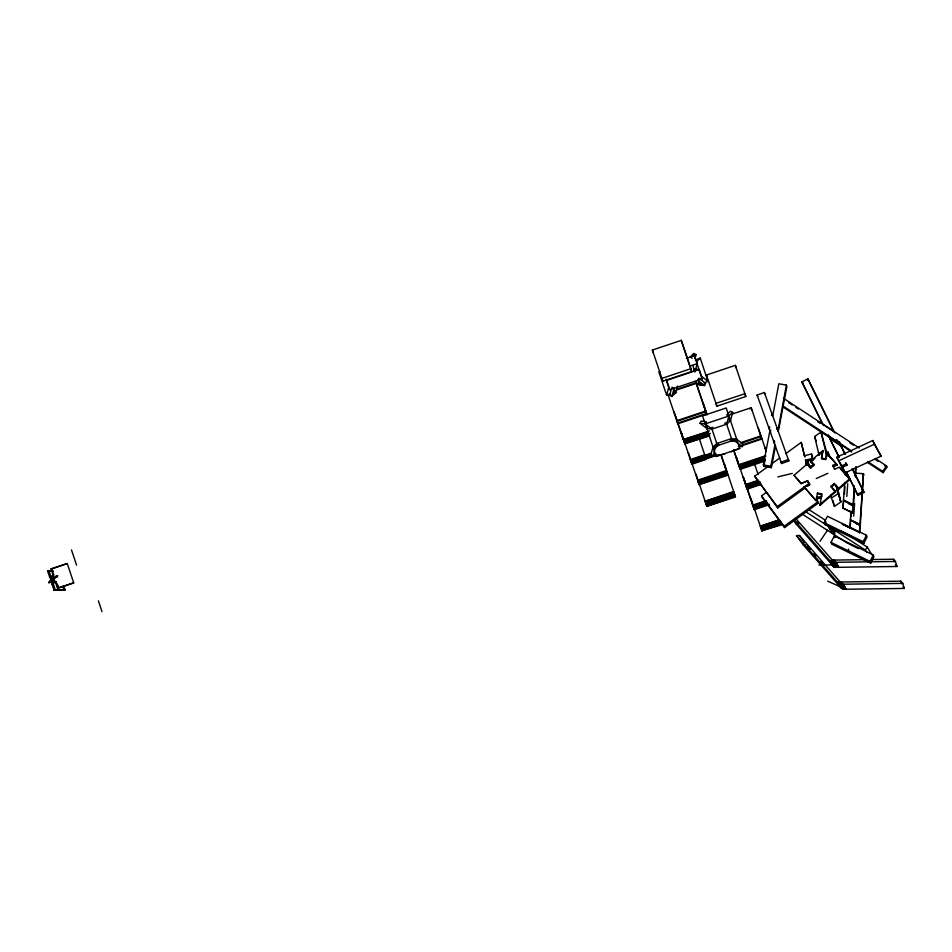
<?xml version="1.0" encoding="UTF-8"?>
<svg xmlns="http://www.w3.org/2000/svg" width="952" height="952" viewBox="0 0 952 952"><rect width="100%" height="100%" fill="white"/><g stroke="black" fill="none" stroke-linecap="round" stroke-linejoin="round"><path stroke-width="1.43" d="M854.289 485.841L852.564 512.926L842.984 508.047L844.698 482.557M845.221 475.274L845.436 472.359M843.067 508.308L843.627 500.562L853.397 505.952L852.802 505.667M844.424 494.052L844.948 486.769M846.816 496.397L847.732 483.806M849.934 527.908L850.969 510.974M848.399 551.732L857.895 556.349L848.399 551.732L848.589 549.149M850.088 528.336L850.636 520.577M851.1 516.638L851.421 512.271M855.015 475.702L855.646 467.015M853.397 505.952L854.634 488.578M855.467 477L856.205 466.861M853.706 516.079L854.622 503.477M858.24 531.942L859.418 532.525L863.464 473.668L855.527 473.203M859.573 532.953L860.132 525.207L858.347 524.338M858.502 524.766L860.287 525.635L863.464 473.668M807.463 464.778L807.558 463.66L810.604 467.111L810.509 468.229L808.986 466.504M810.509 468.229L813.793 465.409L810.747 461.958L810.854 460.839L822.909 450.486L821.659 458.923L824.48 459.435M813.793 465.409L813.889 464.29L810.854 460.839M769.43 426.639L769.275 429.055L769.632 427.198M771.56 415.477L771.917 413.62L771.929 415.12M775.535 445.905L771.382 467.634L763.861 466.325L763.361 464.909L769.882 430.78L770.073 431.339M772.715 415.905L778.843 383.787L786.376 385.096L786.876 386.5L778.296 431.411M763.861 466.325L764.968 460.53M770.216 433.005L770.763 430.102M774.5 440.824L774.345 443.239L774.523 442.311M776.808 428.733L776.987 427.805L777.01 429.304M771.382 467.634L770.894 466.218L774.952 444.965M786.376 385.096L777.986 430.661M803.988 487.019L809.39 484.83L803.988 487.019L816.031 500.681L817.518 493.1L821.766 493.862L820.065 505.262L835.594 491.922L831.037 486.282L834.297 483.473L838.855 489.126L850.017 479.546L839.462 467.099L834.583 469.276M822.909 450.486L821.386 458.138L825.61 458.9L825.884 459.697M825.61 458.9L826.836 452.783L837.236 465.052L833.381 466.766L832.833 465.361L836.487 463.731M826.134 458.471L826.836 452.783M817.518 493.1L817.375 493.814L821.624 494.576L821.766 493.862M819.636 504.762L835.321 491.137M816.031 500.681L804.404 487.019M670.589 394.152L666.614 395.163L668.839 386.964L666.21 379.11M671.505 388.559L669.649 395.401L671.874 396.484L675.694 392.855L677.55 386.012M671.874 396.484L674.099 388.273L671.874 387.202M693.092 356.226L693.829 353.49L696.055 354.572L694.936 358.678M695.329 370.495L697.173 363.652L694.496 355.62L686.332 358.357M738.419 446.143L742.298 446.607L743.417 444.405L736.646 439.217L731.481 438.598L716.797 443.513L712.977 447.142L710.751 455.342L712.977 456.424L715.844 453.711M712.977 456.424L715.202 448.225L719.022 444.596L716.797 443.513L717.38 445.262L711.418 427.424M724.722 423.247L726.662 424.187L728.887 415.988L732.707 412.359L730.481 411.276L726.662 414.905L728.887 415.988L726.209 407.956L702.528 415.881L705.206 423.914L711.989 429.102L726.662 424.187L730.481 420.558L732.707 412.359M698.887 378.146L697.768 380.348L704.539 385.548L705.67 383.347L700.017 379.015M694.853 381.466L699.375 384.929L700.279 383.132M700.041 423.295L701.16 421.093L706.336 421.712L705.206 423.914L700.041 423.295L706.812 428.495L711.989 429.102L712.965 427.186M706.812 428.495L707.586 426.972M730.351 440.8L731.481 438.598L732.064 440.348L726.102 422.51M731.648 440.954L735.527 441.419L736.646 439.217L739.775 448.547L716.106 456.472L712.977 447.142L736.646 439.217M824.158 522.707L827.443 516.282L866.439 535.25L867.046 536.999L863.761 543.425L824.765 524.445L824.158 522.707L863.155 541.676L863.761 543.425M824.765 524.445L826.086 521.875M831.048 542.378L834.333 535.952L873.329 554.933L873.936 556.682L870.663 563.108L831.655 544.127L831.048 542.378L870.045 561.359L870.663 563.108M863.155 541.676L866.439 535.25M870.045 561.359L873.329 554.933M835.082 531.668L834.238 532.953L833.083 531.049L829.739 529.133L828.585 527.241L829.442 525.968M830.299 525.968L829.573 527.063L830.489 528.574L831.584 526.944M829.739 529.133L830.596 527.86M834.904 533.548L834.178 534.643L831.584 532.168L830.43 530.276L831.405 528.812M831.584 532.168L832.56 530.716M833.083 531.049L833.809 529.955M833.25 533.132L834.226 531.668M866.844 552.541L865.308 550.018L867.26 547.102L852.468 537.594M831.429 438.301L830.418 439.824L830.061 438.836L831.429 438.301L837.57 442.335L841.235 446.167L845.174 454.128M820.041 541.236L827.55 530.157M886.479 465.885L886.907 467.123L883.123 472.668L882.694 471.43L886.479 465.885L875.304 458.555M693.829 353.49L689.998 357.119L692.223 358.202M694.139 356.393L696.055 354.572M707.99 381.312L700.232 358.083L696.412 361.712L701.219 376.123L707.99 381.312L704.218 382.894M809.39 484.83L807.629 480.843L800.965 483.592L794.039 475.274L807.558 463.66M810.747 461.958L814.9 458.4M819.041 454.842L823.183 451.272M810.604 467.111L813.889 464.29M835.594 491.922L831.31 487.067L834.583 484.27L834.297 483.473M838.581 488.328L849.731 478.749M51.634 570.581L47.6 570.974L49.861 577.733L51.551 576.686L53.705 583.124L52.015 584.171L54.062 590.288L65.081 589.966L63.701 585.837M51.015 568.868L67.211 563.441L73.744 582.969L58.143 588.193L55.882 581.434L54.193 582.481L52.039 576.043L53.728 574.996L51.694 568.88L51.015 568.868L53.133 575.198M49.861 577.733L51.551 576.686M52.039 576.043L53.728 574.996M57.596 575.793L53.11 579.256L57.584 576.067M52.634 579.899L51.539 580.744L53.943 579.935M52.015 584.171L53.705 583.124M54.193 582.481L55.882 581.434M805.213 487.912L777.689 507.892L754.674 476.214L767.812 466.682M771.394 464.076L779.747 458.007M785.721 453.664L801.251 442.394L804.868 456.984M822.207 496.159L816.578 497.515L818.089 503.239L784.579 527.575L762.016 497.194L761.564 495.897L766.336 492.422M805.749 463.802L808.141 462.065L809.39 466.682M777.689 507.892L777.237 506.595L809.545 483.14M807.605 486.174L809.997 484.425M784.579 527.575L784.127 526.278L817.637 501.942L816.578 497.515M819.089 455.234L814.626 436.492L821.041 432.113L827.431 454.961M837.07 486.163L840.842 502.025L834.416 506.404L831.465 497.979L838.141 493.695L836.237 485.877M822.587 424.08L801.87 381.859L807.951 378.884L834.047 431.637M802.31 383.097L803.072 382.728M807.617 380.502L808.379 380.122L807.951 378.884M863.535 491.256L863.976 492.493L857.907 495.468L857.466 494.219L863.535 491.256L852.385 468.705M836.832 457.198L872.698 440.538L881.076 456.151L845.209 472.811L836.832 457.198L841.378 466.016L846.411 463.779L846.959 465.183L842.115 467.337M838.498 460.899L874.376 444.227L881.076 456.151M816.233 478.523L827.847 473.358M800.965 483.592L807.629 480.843M695.376 360.118L700.232 358.083M698.459 382.192L699.375 384.929L701.529 384.025M731.1 451.819L739.728 448.202L738.788 445.417M757.137 395.08L764.361 392.498L788.827 460.935L781.604 463.517L757.137 395.08L757.625 396.484M733.587 491.506L705.075 501.311L733.766 492.005L705.432 502.311L734.123 493.005L734.456 493.969L706.039 504.048L734.635 494.481L734.968 495.445L706.289 504.786L735.325 496.444L706.824 506.297L735.503 496.944L724.293 463.672M778.046 520.101L760.22 526.23L778.224 520.601M780.176 520.494L760.577 527.241L780.354 520.994M711.025 453.223L690.545 460.185L690.319 459.554L704.694 454.806L699.399 438.967M711.37 454.235L690.89 461.196L690.676 460.566L711.215 453.783M711.727 455.246L691.247 462.208L691.033 461.577L711.572 454.794M716.178 454.866L691.604 463.207L691.378 462.577L716.035 454.449M719.129 454.556L691.735 463.588L691.949 464.219L706.289 459.352M697.578 480.272L726.257 470.562M727.316 473.584L698.637 483.295L698.423 482.7L727.316 473.584L720.962 454.663M757.982 480.962L745.702 485.139L745.476 484.508L758.554 480.201M759.708 481.51L746.047 486.151L745.832 485.52L758.161 481.45M760.053 482.521L746.404 487.162L746.189 486.531L759.874 482.01M760.41 483.533L746.761 488.174L746.535 487.543L760.231 483.021M760.588 484.032L746.892 488.543L747.106 489.173L761.445 484.306M752.723 505.191L766.372 500.573M765.36 502.037L753.068 506.202L743.298 477.023M767.086 502.585L753.425 507.214L753.222 506.607L766.907 502.073M767.443 503.596L753.782 508.213L753.567 507.618L767.264 503.084M769.156 504.143L754.139 509.225L753.924 508.63L767.609 504.096M662.842 381.205L652.382 350.038L681.287 340.364L691.747 371.518L662.842 381.205L661.866 378.408L690.771 368.721L691.747 371.518M51.694 568.88L67.283 563.655M690.367 365.937L697.173 363.652M699.137 369.507L666.471 380.455L669.601 389.784L702.267 378.848L699.137 369.507L693.96 368.888L694.627 370.852M55.276 581.636L57.465 588.181L73.673 582.767M54.062 590.288L65.081 589.966M735.349 365.354L745.809 396.508L716.904 406.183L706.443 375.028L735.349 365.354L736.324 368.138M676.872 389.213L696.091 382.775L695.65 381.538L706.408 413.537L677.586 423.188L677.8 423.807L706.622 414.156L697.173 385.869M677.086 389.832L696.305 383.394L696.947 385.251M731.41 414.322L751.223 407.694L751.437 408.313L749.64 408.908M705.206 423.914L728.887 415.988M676.848 420.213L683.346 439.645L709.43 430.911M708.228 431.887L683.346 439.645M708.407 432.387L683.703 440.657L708.586 432.898M708.764 433.398L684.06 441.68L710.311 433.446M709.121 434.409L684.417 442.692L709.299 434.921M709.478 435.433L684.762 443.703L709.645 435.933M740.858 442.609L760.684 435.968L760.898 436.587L741.084 443.227M741.727 445.084L761.552 438.444L761.767 439.062L741.953 445.703M738.573 464.79L765.587 455.746M765.765 456.246L738.752 465.302L764.147 457.365M733.623 449.975L739.097 466.313L764.325 457.864M764.504 458.376L739.097 466.313M764.682 458.876L739.454 467.325L764.861 459.388M765.027 459.887L739.811 468.336L765.206 460.399M763.587 461.506L740.168 469.348L733.778 450.32M780.664 521.886L761.005 528.479L780.842 522.398M752.865 505.607L766.55 501.073M769.335 504.655L754.281 509.641L743.441 477.428M781.152 523.279L761.433 529.705L781.33 523.79M781.509 524.29L761.79 530.716L781.687 524.79M659.986 371.649L658.855 371.946L666.614 395.163M673.433 393.438L675.694 392.855L674.789 390.118M725.126 453.818L716.047 456.127L715.119 453.342M801.251 442.394L804.416 455.687L811.449 453.985L811.901 455.282L812.948 459.709L805.928 461.411L805.475 460.113L812.496 458.412L812.948 459.709M808.141 462.065L809.2 466.504L813.413 465.48M777.832 476.892L792.29 473.394M817.03 498.812L821.255 497.789M793.385 520.268L795.979 523.838L798.169 523.743M844.376 588.05L844.721 588.622L841.735 588.657L803.428 545.127L796.503 535.619L799.418 535.488L842.103 584.195L839.069 584.171L837.141 581.993L838.284 582.005M803.428 545.127L805.797 545.032M840.14 584.183L838.45 584.195L840.057 584.683M842.02 585.766L839.093 585.278L842.056 585.194M840.759 587.015L844.055 587.491L841.092 587.574L838.76 584.73M839.093 585.278L841.425 588.134L845.447 588.11L842.163 587.646L839.842 584.814L842.817 588.752L846.114 589.24L904.4 588.431L902.77 583.386L900.854 581.172L841.187 582.005L843.496 584.825L839.402 584.73L839.735 585.29L844.162 585.944L841.128 585.908L838.545 582.612L840.806 585.349M864.392 559.657L832.334 560.097L833.036 561.263M871.627 559.55L893.5 559.252L895.416 561.466L897.046 566.5L838.76 567.309L837.546 565.928M834.13 560.573L829.632 560.621L831.667 562.965L836.153 562.929L833.833 560.073L835.785 562.299L895.416 561.466M793.968 519.911L831.298 562.346L834.666 562.941L832.441 560.597M795.979 523.838L834.273 567.368L837.26 567.332L835.011 564.607M796.503 535.619L838.76 583.635L841.746 583.6M841.187 582.005L843.139 584.219L902.77 583.386M829.632 560.621L831.929 563.417L833.619 563.394M831.608 561.728L830.299 561.74L832.334 564.084L834.011 564.072M832.56 563.953L831.62 563.965L833.916 566.761L835.594 566.749M830.037 561.287L832.036 561.263M830.299 561.74L832.691 562.382M836.558 564.274L838.141 566.273L833.654 566.321L830.965 562.846L832.952 562.834M832.357 562.204L833.428 563.405L836.82 564.036L833.821 564.072L832.179 562.156M831.358 563.524L832.476 563.513M832.024 564.631L837.082 564.488L837.486 565.155L832.988 565.202L830.965 562.846M833.25 565.643L837.748 565.607M833.869 565.024L835.416 566.749L838.76 567.309M843.829 585.385L841.901 583.195L837.808 583.112L842.234 583.755L844.162 585.944M841.508 584.242L839.521 584.266L841.485 586.503L841.128 585.908M838.117 583.635L840.081 585.873L843.412 586.408L841.116 583.612M838.45 584.195L840.414 586.432L844.805 587.027L841.806 587.051M834.737 563.382L835.13 564.06M818.898 565.024L832.405 564.988M839.224 582.005L840.176 582.017L842.758 585.313L840.83 583.136M837.141 581.993L841.568 582.636M47.6 570.974L53.383 571.033M57.465 588.181L58.143 588.193M862.702 474.893L863.928 474.965M699.684 378.539L702.267 378.848M699.375 384.929L704.539 385.548M763.361 464.909L770.894 466.218M827.681 581.148L839.962 586.622M673.897 391.974L675.694 392.855M728.816 419.749L730.481 420.558M843.448 500.038L852.933 504.655M843.543 500.3L853.028 504.917M848.648 503.644L849.827 504.227M850.422 504.512L851.612 505.084M842.984 508.047L852.564 512.926M712.977 447.142L715.202 448.225M850.338 519.721L859.834 524.338M850.493 520.149L859.977 524.766M854.194 522.315L855.979 523.183M856.574 523.469L857.764 524.04M856.134 523.612L857.312 524.183M843.139 524.528L851.707 528.765M852.302 529.062L854.087 529.919M854.682 530.216L855.86 530.788M856.455 531.073L857.645 531.656M809.331 509.903L825.348 520.185M806.154 512.021L865.308 550.018M802.131 514.068L847.732 543.354M783.437 398.269L859.168 447.964M823.385 424.675L834.547 432.006L834.904 432.993M788.649 402.637L792.278 405.017M795.908 407.408L798.323 408.991M817.685 421.688L820.1 423.283M849.755 442.74L853.48 445.179M875.769 459.816L878.244 461.434M884.432 465.504L886.907 467.123M783.377 406.254L851.659 451.07M867.796 461.66L882.694 471.43M851.671 452.033L829.275 436.563L829.62 437.551L782.556 406.671M867.403 462.351L883.123 472.668M828.585 527.241L830.489 528.574M830.43 530.276L834.238 532.953M735.527 441.419L742.298 446.607M840.438 443.894L836.772 440.062L840.783 444.882L839.474 442.24M835.356 562.18L836.427 563.37M835.904 563.156L837.082 564.488M836.867 564.988L838.403 566.714M832.786 563.048L833.821 564.072M830.691 562.406L832.988 565.202M837.474 582.553L839.735 585.29M827.109 453.568L837.236 465.052M840.199 468.42L850.017 479.546M834.583 484.27L838.855 489.126M794.039 475.274L801.382 483.592M819.72 504.382L820.065 505.262M795.812 518.578L834.285 562.311M835.344 565.143L837.26 567.332M844.9 587.86L846.114 589.24M807.308 546.091L810.188 549.363M814.019 553.731L815.935 555.909M820.743 561.359L822.659 563.536M843.246 585.075L844.472 586.468M843.091 585.063L844.805 587.027M843.877 586.123L845.114 587.562M843.948 586.396L845.781 588.669M842.817 588.752L840.497 585.908M835.178 562.132L836.82 564.036M835.701 563.096L837.486 565.155M836.998 564.952L838.141 566.273M833.976 562.489L835.321 564.06M833.952 562.822L835.987 565.167L835.582 564.5M834.618 563.941L836.641 566.285L836.249 565.619M832.536 562.215L833.428 563.405M832.714 563.132L835.416 566.749M831.62 563.965L833.654 566.321M895.368 564.572L897.046 566.5M902.972 586.765L904.4 588.431M53.181 579.471L58.5 586.123M754.674 476.214L777.237 506.595M761.564 495.897L784.127 526.278M797.157 521.339L798.895 523.719M799.418 535.488L804.618 542.628M867.26 547.102L871.865 554.683M835.785 562.299L836.153 562.929M833.119 563.953L833.512 564.619M831.298 562.346L831.667 562.965M831.929 563.417L832.334 564.084M833.916 566.761L834.273 567.368M843.139 584.219L843.496 584.825M840.33 463.434L842.901 467.991M808.379 380.122L833.892 431.684M838.962 441.871L845.007 454.152M852.207 468.693L863.976 492.493M836.272 439.717L841.58 447.154L841.235 446.167L830.061 438.836L839.2 457.293M828.311 434.909L829.62 437.551M801.87 381.859L823.528 425.615M846.376 471.799L857.466 494.219M828.454 435.861L838.938 457.127M846.126 471.668L857.907 495.468M872.698 440.538L874.376 444.227M843.531 469.122L845.209 472.811M845.793 462.565L846.959 465.183M832.833 465.361L834.547 469.372M807.498 480.724L809.259 484.699M830.049 457.817L827.942 451.795L828.966 456.115M843.627 500.562L843.9 501.335M825.527 450.57L826.503 454.08M851.433 528.574L841.949 523.957M858.454 548.59L848.958 543.973M838.141 493.695L836.629 487.971M814.626 436.492L816.316 441.312M831.037 486.282L831.31 487.067M818.946 453.568L818.494 452.271L819.029 454.485M834.333 535.952L834.94 537.702M804.416 455.687L804.702 456.496M817.637 501.942L818.089 503.239M788.827 460.935L788.339 459.53L781.104 462.113L781.604 463.517M764.361 392.498L764.861 393.902M752.092 410.169L752.306 410.788M758.113 427.365L766.122 451.272M765.17 447.856L764.956 447.226L766.241 451.01M765.301 448.237L765.527 448.868M765.658 449.249L765.884 449.88M766.015 450.248L766.229 450.879M745.809 396.508L744.833 393.712L715.928 403.398L716.904 406.183M736.277 456.972L736.063 456.341L747.106 489.173M736.408 457.341L736.634 457.971M736.765 458.352L736.991 458.983M737.122 459.364L737.336 459.995M737.467 460.375L737.693 461.006M743.798 478.44L744.012 479.034M744.155 479.451L744.357 480.046M744.512 480.462L744.714 481.058M706.443 375.028L707.419 377.825M702.897 402.22L707.146 414.858M724.817 465.183L725.079 465.909M725.257 466.42L725.507 467.146M705.111 409.824L705.539 411.062L676.717 420.713L676.932 421.331L705.753 411.68L706.408 413.537M695.948 473.989L696.531 475.726M652.382 350.038L653.358 352.835M668.125 394.901L668.352 395.532M674.076 411.871L674.48 413.132M674.433 412.894L684.94 444.203M681.12 432.006L680.906 431.375L691.949 464.219M681.251 432.387L681.477 433.017M681.608 433.398L681.834 434.029M681.965 434.409L682.179 435.04M682.31 435.421L682.536 436.052M688.296 452.509L699.137 484.711L727.875 475.191L720.938 454.461M693.96 368.888L694.555 370.637M751.223 407.694L761.767 439.062M754.555 463.921L758.089 474.477M729.47 417.547L736.931 439.836M750.926 498.408L761.969 531.216M692.794 365.461L694.984 372.006M681.287 340.364L690.771 368.721M705.801 425.473L713.726 449.165M696.709 476.226L697.471 478.463M697.649 478.999L698.411 481.26M698.601 481.795L706.824 506.297M675.67 416.667L676.253 418.44M667.852 394.199L677.8 423.807M98.389 600.855L101.983 611.636M71.483 549.911L76.576 565.143M62.784 586.253L64.177 590.383M52.646 575.841L54.799 582.279M48.838 570.557L50.944 576.888M53.098 583.326L55.287 589.871M50.468 577.519L52.61 583.969M726.328 423.188L726.662 424.187M711.644 428.102L711.989 429.102M900.854 581.172L901.675 583.695M893.5 559.252L894.321 561.763M836.439 486.27L840.842 502.025L835.832 484.949M821.041 432.113L826.883 456.627M833.048 500.633L834.416 506.404M830.787 495.088L831.465 497.979M811.449 453.985L812.496 458.412M805.928 461.411L806.868 465.397M805.475 460.113L806.737 465.433M53.8 580.054A5.676 1.047 -38.4 0 1 48.647 582.469A5.676 1.047 -38.4 0 1 54.752 576.805A5.676 1.047 -38.4 0 1 56.739 577.317M726.614 471.561L697.923 481.272L697.721 480.677L726.614 471.561M726.959 472.573L698.28 482.283L698.066 481.688L726.959 472.573M727.673 474.596L698.982 484.306L698.78 483.711L727.673 474.596M850.791 536.071L841.294 531.442L850.791 536.071"/></g></svg>
